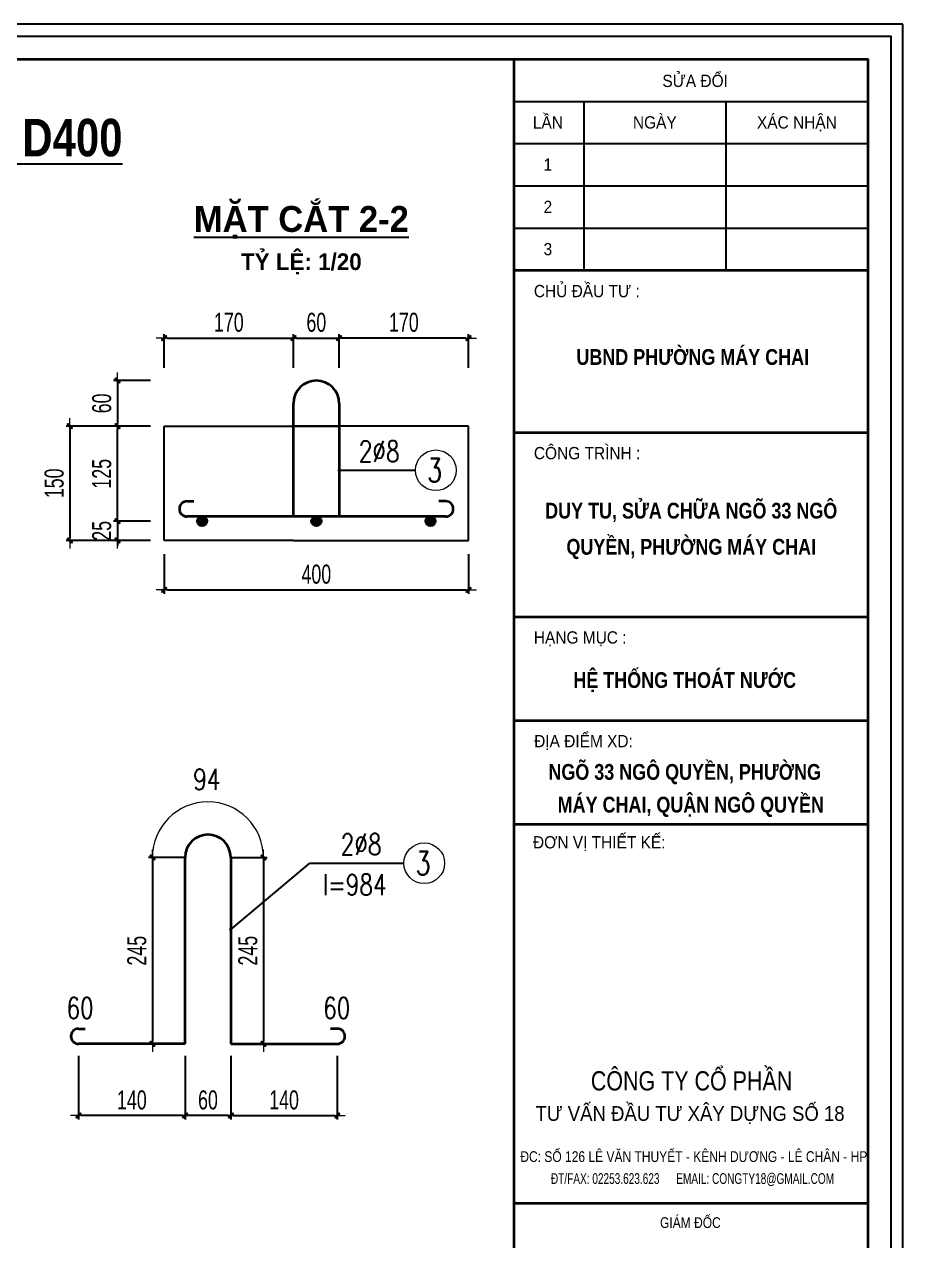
# Model space of a CAD drawing. Header units: inches. Extents: x 144032 to 217447, y 5454 to 57833.
# Drawn here: x 183563 to 185871, y 21309 to 24505 of the extents above; entities that cross this region are included whole.
import ezdxf
from ezdxf.enums import TextEntityAlignment as Align

# ---------------------------------------------------------------- set-up
doc = ezdxf.new("R2010")
doc.units = ezdxf.units.IN
doc.header["$MEASUREMENT"] = 0
for name, color, linetype, lineweight in [('2 - Text2', 2, 'Continuous', 20), ('LC Dim', 8, 'Continuous', 18), ('LC Net thay', 7, 'Continuous', 25), ('LC Text2', 7, 'Continuous', 25), ('THEP', 1, 'Continuous', 35)]:
    doc.layers.add(name, color=color, linetype=linetype, lineweight=lineweight)
for name, color, linetype in [('BT7-THAY', 7, 'Continuous'), ('ENTTNTHIETKE1', 2, 'Continuous'), ('KHUNGTEN', 5, 'Continuous'), ('T.bao', 6, 'Continuous'), ('TXT', 5, 'Continuous')]:
    doc.layers.add(name, color=color, linetype=linetype)
doc.styles.add('EG 1', font='')
doc.styles.add('HOATBIF', font='hoatbif.shx', dxfattribs={"width": 0.7})
doc.styles.add('LC 1', font='')
doc.styles.add('LC 3', font='vnsimli.shx', dxfattribs={"width": 0.75})
doc.styles.add('LC3', font='', dxfattribs={"width": 0.8})
doc.styles.add('style1', font='')
doc.styles.add('T2', font='', dxfattribs={"width": 0.8})
doc.styles.add('VnAvantH-B', font='')
doc.styles.get('EG 1').set_extended_font_data('.VnAvantH', bold=True)
doc.styles.get('LC 1').set_extended_font_data('.VnAvantH', bold=True)
doc.styles.get('LC3').set_extended_font_data('.VnArialH', bold=True)
doc.styles.get('style1').set_extended_font_data('.VnAvantH')
doc.styles.get('T2').set_extended_font_data('.VnArialH')
doc.styles.get('VnAvantH-B').set_extended_font_data('.VnAvantH', bold=True)
doc.dimstyles.new('1-100(1-25)', dxfattribs={"dimscale": 25, "dimtxt": 2.5, "dimasz": 0.35, "dimexe": 0.5, "dimexo": 0, "dimgap": 0.8, "dimtad": 1, "dimdec": 0, "dimzin": 0, "dimdsep": 46, "dimtxsty": 'HOATBIF', "dimblk1": 'DOT', "dimblk2": 'DOT', "dimsah": 1, "dimcen": -1, "dimdle": 1, "dimclrd": 256, "dimclre": 256, "dimclrt": 4, "dimadec": 3, "dimazin": 2, "dimtfac": 0.3333333333333333, "dimtdec": 0, "dimtix": 1, "dimtmove": 2, "dimatfit": 3, "dimldrblk": 'DOT', "dimfxl": 1, "dimtvp": 0.8333333333333331, "dimtolj": 1, "dimtzin": 0, "dimarcsym": 0})

# ---------------------------------------------------------------- blocks, each defined once
blk = doc.blocks.new('khung vpn')
at = {"layer": 'Defpoints'}
for p, q in [((52556.45964432618, -4195.445519303803), (52498.75819758818, -4195.445519303803)), ((52556.45964432618, -4235.275694307393), (52556.45964432618, -4195.445519303803))]:
    blk.add_line(p, q, dxfattribs=at)
at = {"layer": 'KHUNGTEN'}
blk.add_lwpolyline([(52556.24304850244, -4234.884980830777), (52502.04792260095, -4234.884980830777), (52502.04792260095, -4195.662115130224), (52556.24304850244, -4195.662115130224)], close=True, dxfattribs=at)
at = {"layer": 'T.bao'}
for p, q in [((52549.44289181817, -4196.835486807197), (52555.83215303945, -4196.835486807197)), ((52550.70276760024, -4196.835486807197), (52550.70276760024, -4199.88539166286)), ((52553.26746031984, -4196.835486807197), (52553.26746031984, -4199.88539166286)), ((52549.44289181817, -4197.597963021079), (52555.83215303945, -4197.597963021079)), ((52549.44289181817, -4198.360439235052), (52555.83215303945, -4198.360439235052)), ((52549.44289181817, -4199.122915448978), (52555.83215303945, -4199.122915448978))]:
    blk.add_line(p, q, dxfattribs=at)
at = {"layer": 'THEP'}
for p, q in [((52549.44289181817, -4199.88539166286), (52555.83215303945, -4199.88539166286)), ((52549.44289181817, -4202.810375340749), (52555.83215303945, -4202.810375340749)), ((52549.44289181817, -4206.13754427426), (52555.83215303945, -4206.13754427426)), ((52549.44289181817, -4208.009076799373), (52555.83215303945, -4208.009076799373)), ((52549.44289181817, -4209.880609324487), (52555.83215303945, -4209.880609324487)), ((52549.44289181817, -4216.72111021527), (52555.83215303945, -4216.72111021527))]:
    blk.add_line(p, q, dxfattribs=at)
for points in [[(52555.83215303945, -4234.474085367845), (52502.45881806394, -4234.474085367845), (52502.45881806394, -4196.073010593269), (52555.83215303945, -4196.073010593269)], [(52555.83215303945, -4196.073010593269), (52555.83215303945, -4234.474085367845), (52549.44289181817, -4234.474085367845), (52549.44289181817, -4196.073010593269)]]:
    blk.add_lwpolyline(points, close=True, dxfattribs=at)
at = {"layer": 'TXT', "linetype": 'Continuous'}
blk.add_line((52555.83215303945, -4196.073010593269), (52555.83215303945, -4234.474085367845), dxfattribs=at)
at = {"layer": 'BT7-THAY', "linetype": 'ByBlock', "style": 'VnAvantH-B', "width": 0.8500000011222866}
for s, p in [('ubnd ph\xadêng m¸y chai', (52552.6695148174, -4201.592412668494)), ('hÖ thèng tho¸t n\xadíc', (52552.52450194196, -4207.423511410011)), ('ngâ 33 ng« quyÒn, PH¦êNG', (52552.52450194196, -4209.081643928986)), ('m¸y chai, quËn ng« quyÒn', (52552.63446091265, -4209.672588918063))]:
    blk.add_text(s, height=0.2851237116029671, dxfattribs=at).set_placement(p, align=Align.CENTER)
at = {"layer": 'BT7-THAY', "insert": (52552.64253074035, -4204.080975829308), "char_height": 0.2851237116029671, "width": 6.524099126571677, "attachment_point": 2, "line_spacing_factor": 1.372150999519948, "style": 'VnAvantH-B'}
blk.add_mtext('{\\W0.85;duy tu, söa ch÷a NGâ 33 ng« quyÒn, PH¦êNG m¸y chai}', dxfattribs=at)
at = {"layer": 'TXT', "linetype": 'Continuous'}
for s, height, style, width, p in [('söa ®æi', 0.221811262235822, 'T2', 0.9, (52552.71293216425, -4196.577089066705)), ('lÇn', 0.221811262235822, 'T2', 0.9, (52550.05448000691, -4197.326304958766)), ('ngµy', 0.221811262235822, 'T2', 0.9, (52551.98511396004, -4197.326304958766)), ('x¸c nhËn', 0.221811262235822, 'T2', 0.9, (52554.54980667964, -4197.326304958766)), ('1', 0.221811262235822, 'T2', 0.9, (52550.05448000691, -4198.088781172693)), ('2', 0.221811262235822, 'T2', 0.9, (52550.05448000691, -4198.85125738662)), ('3', 0.221811262235822, 'T2', 0.9, (52550.05448000691, -4199.613733600548)), ('c«ng ty cæ phÇn', 0.346580097243472, 'T2', 0.8, (52552.64821081804, -4214.688684279779)), ('®c: sè 126 lª v¨n thuyÕt - kªnh d\xad¬ng - lª ch©n - hp', 0.1940848544563443, 'T2', 0.8, (52552.68916620999, -4215.979650581708)), ('§T/fax: 02253.623.623      Email: Congty18@gmail.com', 0.1940848544563443, 'style1', 0.7, (52552.66567721473, -4216.375771828277))]:
    blk.add_text(s, height=height, dxfattribs=dict(at, style=style, width=width)).set_placement(p, align=Align.CENTER)
at = {"layer": 'TXT', "linetype": 'Continuous', "style": 'T2'}
for s, height, width, p in [('chñ ®Çu t\xad :', 0.221811262235822, 0.9, (52549.8016593474, -4200.370603799054)), ('c«ng tr×nh :', 0.221811262235822, 0.9, (52549.8016593474, -4203.295587476874)), ('h¹ng môc :', 0.221811262235822, 0.9, (52549.8016593474, -4206.622756410431)), ('®Þa ®iÓm xd:', 0.221811262235822, 0.9, (52549.80643529732, -4208.494288935544)), ('®¬n vÞ thiÕt kÕ:', 0.221811262235822, 0.9, (52549.78481783982, -4210.320213736409)), ('gi¸m ®èc', 0.1940848544563443, 0.8, (52552.07928472361, -4217.171115907205))]:
    blk.add_text(s, height=height, dxfattribs=dict(at, width=width)).set_placement(p)
at = {"layer": 'TXT', "linetype": 'Continuous', "style": 'T2', "width": 0.9}
blk.add_text('t\xad vÊn ®Çu t\xad x©y dùng sè 18', height=0.2661735146829865, dxfattribs=at).set_placement((52552.62071698596, -4215.09385428579), align=Align.MIDDLE)
blk = doc.blocks.new('TIEUDE1')
at = {"layer": '2 - Text2', "color": 7, "style": 'EG 1'}
blk.add_attdef('TIªU§Ò', text='', height=5, dxfattribs=at).set_placement((0, 0), align=Align.BOTTOM_CENTER)
blk.add_attdef('TL', text='', height=3, dxfattribs=at).set_placement((0, -2), align=Align.TOP_CENTER)
blk = doc.blocks.new('DOT')
at = {"layer": 'LC Dim'}
blk.add_line((-3, 0), (3, 0), dxfattribs=at)
at = {"layer": 'LC Dim', "color": 4}
blk.add_line((-1, -1), (1, 1), dxfattribs=at)
blk.add_lwpolyline([(0.5, 1), (-1, -0.5), (-0.5, -1), (1, 0.5)], close=True, dxfattribs=at)
blk = doc.blocks.new('*D652')
at = {"layer": 'Defpoints', "color": 0, "transparency": 16777216}
for p in [(183930.0376806698, 23112.60536013881), (184730.0376806698, 23112.60536013881), (184730.0376806698, 23019.1100926759)]:
    blk.add_point(p, dxfattribs=at)
at = {"layer": 'LC Dim', "lineweight": -2, "transparency": 16777216}
for p, q in [((183930.0376806698, 23112.60536013881), (183930.0376806698, 23009.1100926759)), ((184730.0376806698, 23112.60536013881), (184730.0376806698, 23009.1100926759)), ((183937.0376806698, 23019.1100926759), (184723.0376806698, 23019.1100926759))]:
    blk.add_line(p, q, dxfattribs=at)
at = {"layer": 'LC Dim', "lineweight": -2, "transparency": 16777216, "xscale": 7, "yscale": 7, "zscale": 7, "rotation": 180}
blk.add_blockref('DOT', (183930.0376806698, 23019.1100926759), dxfattribs=at)
at = {"layer": 'LC Dim', "lineweight": -2, "transparency": 16777216, "xscale": 7, "yscale": 7, "zscale": 7}
blk.add_blockref('DOT', (184730.0376806698, 23019.1100926759), dxfattribs=at)
at = {"layer": 'LC Dim', "color": 4, "transparency": 16777216, "insert": (184330.0376806698, 23060.1100926759), "char_height": 50, "attachment_point": 5, "style": 'HOATBIF'}
blk.add_mtext('\\A1;400', dxfattribs=at)
blk = doc.blocks.new('_Dot')
at = {"color": 0, "linetype": 'ByBlock', "lineweight": -2}
blk.add_line((-0.5, 0), (-1, 0), dxfattribs=at)
at = {"color": 0, "linetype": 'ByBlock', "const_width": 0.5}
blk.add_lwpolyline([(-0.25, 0, 1), (0.25, 0, 1)], format="xyb", close=True, dxfattribs=at)
blk = doc.blocks.new('*D653')
at = {"layer": 'Defpoints', "color": 0, "transparency": 16777216}
for p in [(184270.0376806698, 23680.9237728474), (183930.0376806698, 23602.39931205718), (184270.0376806698, 23602.39931205718)]:
    blk.add_point(p, dxfattribs=at)
at = {"layer": 'LC Dim', "lineweight": -2, "transparency": 16777216}
for p, q in [((183930.0376806698, 23602.39931205718), (183930.0376806698, 23690.9237728474)), ((184270.0376806698, 23602.39931205718), (184270.0376806698, 23690.9237728474)), ((183937.0376806698, 23680.9237728474), (184263.0376806698, 23680.9237728474))]:
    blk.add_line(p, q, dxfattribs=at)
at = {"layer": 'LC Dim', "lineweight": -2, "transparency": 16777216, "xscale": 7, "yscale": 7, "zscale": 7, "rotation": 180}
blk.add_blockref('DOT', (183930.0376806698, 23680.9237728474), dxfattribs=at)
at = {"layer": 'LC Dim', "lineweight": -2, "transparency": 16777216, "xscale": 7, "yscale": 7, "zscale": 7}
blk.add_blockref('DOT', (184270.0376806698, 23680.9237728474), dxfattribs=at)
at = {"layer": 'LC Dim', "color": 4, "transparency": 16777216, "insert": (184100.0376806698, 23721.9237728474), "char_height": 50, "attachment_point": 5, "style": 'HOATBIF'}
blk.add_mtext('\\A1;170', dxfattribs=at)
blk = doc.blocks.new('*D654')
at = {"layer": 'Defpoints', "color": 0, "transparency": 16777216}
for p in [(183894.1012142855, 23569.10536013882), (183807.1547124428, 23449.10536013882), (183894.1012142855, 23449.10536013882)]:
    blk.add_point(p, dxfattribs=at)
at = {"layer": 'LC Dim', "lineweight": -2, "transparency": 16777216}
for p, q in [((183894.1012142855, 23569.10536013882), (183797.1547124428, 23569.10536013882)), ((183807.1547124428, 23562.10536013882), (183807.1547124428, 23456.10536013882)), ((183894.1012142855, 23449.10536013882), (183797.1547124428, 23449.10536013882))]:
    blk.add_line(p, q, dxfattribs=at)
at = {"layer": 'LC Dim', "lineweight": -2, "transparency": 16777216, "xscale": 7, "yscale": 7, "zscale": 7}
for p, rotation in [((183807.1547124428, 23569.10536013882), 90), ((183807.1547124428, 23449.10536013882), 270)]:
    blk.add_blockref('DOT', p, dxfattribs=dict(at, rotation=rotation))
at = {"layer": 'LC Dim', "color": 4, "transparency": 16777216, "insert": (183766.1547124427, 23509.10536013876), "char_height": 50, "attachment_point": 5, "rotation": 90, "style": 'HOATBIF'}
blk.add_mtext('\\A1;60', dxfattribs=at)
blk = doc.blocks.new('*D679')
at = {"layer": 'Defpoints', "color": 0, "transparency": 16777216}
for p in [(183985.2066260757, 21794.3607112664), (184105.2066260757, 21794.3607112664), (183985.2066260757, 21637.62443105516)]:
    blk.add_point(p, dxfattribs=at)
at = {"layer": 'LC Dim', "lineweight": -2, "transparency": 16777216}
for p, q in [((183985.2066260757, 21794.3607112664), (183985.2066260757, 21627.62443105516)), ((184105.2066260757, 21794.3607112664), (184105.2066260757, 21627.62443105516)), ((184098.2066260757, 21637.62443105516), (183992.2066260757, 21637.62443105516))]:
    blk.add_line(p, q, dxfattribs=at)
at = {"layer": 'LC Dim', "lineweight": -2, "transparency": 16777216, "xscale": 7, "yscale": 7, "zscale": 7, "rotation": 180}
blk.add_blockref('DOT', (183985.2066260757, 21637.62443105516), dxfattribs=at)
at = {"layer": 'LC Dim', "lineweight": -2, "transparency": 16777216, "xscale": 7, "yscale": 7, "zscale": 7}
blk.add_blockref('DOT', (184105.2066260757, 21637.62443105516), dxfattribs=at)
at = {"layer": 'LC Dim', "color": 4, "transparency": 16777216, "insert": (184045.2066260757, 21678.62443105516), "char_height": 50, "attachment_point": 5, "style": 'HOATBIF'}
blk.add_mtext('\\A1;60', dxfattribs=at)
blk = doc.blocks.new('*D680')
at = {"layer": 'Defpoints', "color": 0, "transparency": 16777216}
for p in [(183985.2066260757, 22316.10536013882), (183899.3460124808, 21826.10536013882), (183985.2066260757, 21826.10536013882)]:
    blk.add_point(p, dxfattribs=at)
at = {"layer": 'LC Dim', "lineweight": -2, "transparency": 16777216}
for p, q in [((183985.2066260757, 22316.10536013882), (183889.3460124808, 22316.10536013882)), ((183899.3460124808, 22309.10536013882), (183899.3460124808, 21833.10536013882)), ((183985.2066260757, 21826.10536013882), (183889.3460124808, 21826.10536013882))]:
    blk.add_line(p, q, dxfattribs=at)
at = {"layer": 'LC Dim', "lineweight": -2, "transparency": 16777216, "xscale": 7, "yscale": 7, "zscale": 7}
for p, rotation in [((183899.3460124808, 22316.10536013882), 90), ((183899.3460124808, 21826.10536013882), 270)]:
    blk.add_blockref('DOT', p, dxfattribs=dict(at, rotation=rotation))
at = {"layer": 'LC Dim', "color": 4, "transparency": 16777216, "insert": (183858.3460124808, 22071.10536013876), "char_height": 50, "attachment_point": 5, "rotation": 90, "style": 'HOATBIF'}
blk.add_mtext('\\A1;245', dxfattribs=at)
blk = doc.blocks.new('*D681')
at = {"layer": 'Defpoints', "color": 0, "transparency": 16777216}
for p in [(183705.2066260757, 21794.3607112664), (183985.2066260757, 21794.3607112664), (183705.2066260757, 21637.62443105516)]:
    blk.add_point(p, dxfattribs=at)
at = {"layer": 'LC Dim', "lineweight": -2, "transparency": 16777216}
for p, q in [((183705.2066260757, 21794.3607112664), (183705.2066260757, 21627.62443105516)), ((183985.2066260757, 21794.3607112664), (183985.2066260757, 21627.62443105516)), ((183978.2066260757, 21637.62443105516), (183712.2066260757, 21637.62443105516))]:
    blk.add_line(p, q, dxfattribs=at)
at = {"layer": 'LC Dim', "lineweight": -2, "transparency": 16777216, "xscale": 7, "yscale": 7, "zscale": 7, "rotation": 180}
blk.add_blockref('DOT', (183705.2066260757, 21637.62443105516), dxfattribs=at)
at = {"layer": 'LC Dim', "lineweight": -2, "transparency": 16777216, "xscale": 7, "yscale": 7, "zscale": 7}
blk.add_blockref('DOT', (183985.2066260757, 21637.62443105516), dxfattribs=at)
at = {"layer": 'LC Dim', "color": 4, "transparency": 16777216, "insert": (183845.2066260757, 21678.62443105516), "char_height": 50, "attachment_point": 5, "style": 'HOATBIF'}
blk.add_mtext('\\A1;140', dxfattribs=at)
blk = doc.blocks.new('*D682')
at = {"layer": 'Defpoints', "color": 0, "transparency": 16777216}
for p in [(184105.2066260757, 22316.10536013882), (184105.2066260757, 21826.10536013882), (184191.0672396736, 21826.10536013882)]:
    blk.add_point(p, dxfattribs=at)
at = {"layer": 'LC Dim', "lineweight": -2, "transparency": 16777216}
for p, q in [((184105.2066260757, 22316.10536013882), (184201.0672396736, 22316.10536013882)), ((184191.0672396736, 22309.10536013882), (184191.0672396736, 21833.10536013882)), ((184105.2066260757, 21826.10536013882), (184201.0672396736, 21826.10536013882))]:
    blk.add_line(p, q, dxfattribs=at)
at = {"layer": 'LC Dim', "lineweight": -2, "transparency": 16777216, "xscale": 7, "yscale": 7, "zscale": 7}
for p, rotation in [((184191.0672396736, 22316.10536013882), 90), ((184191.0672396736, 21826.10536013882), 270)]:
    blk.add_blockref('DOT', p, dxfattribs=dict(at, rotation=rotation))
at = {"layer": 'LC Dim', "color": 4, "transparency": 16777216, "insert": (184150.0672396735, 22071.10536013876), "char_height": 50, "attachment_point": 5, "rotation": 90, "style": 'HOATBIF'}
blk.add_mtext('\\A1;245', dxfattribs=at)
blk = doc.blocks.new('*D683')
at = {"layer": 'Defpoints', "color": 0, "transparency": 16777216}
for p in [(184105.2066260757, 21794.3607112664), (184385.2066260757, 21794.3607112664), (184385.2066260757, 21637.62443105516)]:
    blk.add_point(p, dxfattribs=at)
at = {"layer": 'LC Dim', "lineweight": -2, "transparency": 16777216}
for p, q in [((184105.2066260757, 21794.3607112664), (184105.2066260757, 21627.62443105516)), ((184385.2066260757, 21794.3607112664), (184385.2066260757, 21627.62443105516)), ((184112.2066260757, 21637.62443105516), (184378.2066260757, 21637.62443105516))]:
    blk.add_line(p, q, dxfattribs=at)
at = {"layer": 'LC Dim', "lineweight": -2, "transparency": 16777216, "xscale": 7, "yscale": 7, "zscale": 7, "rotation": 180}
blk.add_blockref('DOT', (184105.2066260757, 21637.62443105516), dxfattribs=at)
at = {"layer": 'LC Dim', "lineweight": -2, "transparency": 16777216, "xscale": 7, "yscale": 7, "zscale": 7}
blk.add_blockref('DOT', (184385.2066260757, 21637.62443105516), dxfattribs=at)
at = {"layer": 'LC Dim', "color": 4, "transparency": 16777216, "insert": (184245.2066260757, 21678.62443105516), "char_height": 50, "attachment_point": 5, "style": 'HOATBIF'}
blk.add_mtext('\\A1;140', dxfattribs=at)
blk = doc.blocks.new('*D684')
at = {"layer": 'Defpoints', "color": 0, "transparency": 16777216}
for p in [(183894.1012142855, 23199.46038243932), (183807.1547124428, 23149.10536013882), (183894.1012142855, 23149.10536013882)]:
    blk.add_point(p, dxfattribs=at)
at = {"layer": 'LC Dim', "lineweight": -2, "transparency": 16777216}
for p, q in [((183807.1547124428, 23206.46038243932), (183807.1547124428, 23213.46038243932)), ((183894.1012142855, 23199.46038243932), (183797.1547124428, 23199.46038243932)), ((183807.1547124428, 23199.46038243932), (183807.1547124428, 23149.10536013882)), ((183894.1012142855, 23149.10536013882), (183797.1547124428, 23149.10536013882)), ((183807.1547124428, 23142.10536013882), (183807.1547124428, 23135.10536013882))]:
    blk.add_line(p, q, dxfattribs=at)
at = {"layer": 'LC Dim', "lineweight": -2, "transparency": 16777216, "xscale": 7, "yscale": 7, "zscale": 7}
for p, rotation in [((183807.1547124428, 23199.46038243932), 270), ((183807.1547124428, 23149.10536013882), 90)]:
    blk.add_blockref('DOT', p, dxfattribs=dict(at, rotation=rotation))
at = {"layer": 'LC Dim', "color": 4, "transparency": 16777216, "insert": (183766.1547124427, 23174.28287128902), "char_height": 50, "attachment_point": 5, "rotation": 90, "style": 'HOATBIF'}
blk.add_mtext('\\A1;25', dxfattribs=at)
blk = doc.blocks.new('*D685')
at = {"layer": 'Defpoints', "color": 0, "transparency": 16777216}
for p in [(183894.1012142855, 23449.10536013882), (183682.1547124428, 23149.10536013882), (183894.1012142855, 23149.10536013882)]:
    blk.add_point(p, dxfattribs=at)
at = {"layer": 'LC Dim', "lineweight": -2, "transparency": 16777216}
for p, q in [((183894.1012142855, 23449.10536013882), (183672.1547124428, 23449.10536013882)), ((183682.1547124428, 23442.10536013882), (183682.1547124428, 23156.10536013882)), ((183894.1012142855, 23149.10536013882), (183672.1547124428, 23149.10536013882))]:
    blk.add_line(p, q, dxfattribs=at)
at = {"layer": 'LC Dim', "lineweight": -2, "transparency": 16777216, "xscale": 7, "yscale": 7, "zscale": 7}
for p, rotation in [((183682.1547124428, 23449.10536013882), 90), ((183682.1547124428, 23149.10536013882), 270)]:
    blk.add_blockref('DOT', p, dxfattribs=dict(at, rotation=rotation))
at = {"layer": 'LC Dim', "color": 4, "transparency": 16777216, "insert": (183641.1547124427, 23299.10536013876), "char_height": 50, "attachment_point": 5, "rotation": 90, "style": 'HOATBIF'}
blk.add_mtext('\\A1;150', dxfattribs=at)
blk = doc.blocks.new('*D686')
at = {"layer": 'Defpoints', "color": 0, "transparency": 16777216}
for p in [(183807.1547124428, 23449.10536013882), (183894.1012142855, 23449.10536013882), (183894.1012142855, 23199.46038243932)]:
    blk.add_point(p, dxfattribs=at)
at = {"layer": 'LC Dim', "lineweight": -2, "transparency": 16777216}
for p, q in [((183894.1012142855, 23449.10536013882), (183797.1547124428, 23449.10536013882)), ((183807.1547124428, 23206.46038243932), (183807.1547124428, 23442.10536013882)), ((183894.1012142855, 23199.46038243932), (183797.1547124428, 23199.46038243932))]:
    blk.add_line(p, q, dxfattribs=at)
at = {"layer": 'LC Dim', "lineweight": -2, "transparency": 16777216, "xscale": 7, "yscale": 7, "zscale": 7}
for p, rotation in [((183807.1547124428, 23449.10536013882), 90), ((183807.1547124428, 23199.46038243932), 270)]:
    blk.add_blockref('DOT', p, dxfattribs=dict(at, rotation=rotation))
at = {"layer": 'LC Dim', "color": 4, "transparency": 16777216, "insert": (183766.1547124427, 23324.28287128902), "char_height": 50, "attachment_point": 5, "rotation": 90, "style": 'HOATBIF'}
blk.add_mtext('\\A1;125', dxfattribs=at)
blk = doc.blocks.new('*D687')
at = {"layer": 'Defpoints', "color": 0, "transparency": 16777216}
for p in [(184390.0376806698, 23680.9237728474), (184390.0376806698, 23602.39931205718), (184730.0376806698, 23602.39931205718)]:
    blk.add_point(p, dxfattribs=at)
at = {"layer": 'LC Dim', "lineweight": -2, "transparency": 16777216}
for p, q in [((184390.0376806698, 23602.39931205718), (184390.0376806698, 23690.9237728474)), ((184730.0376806698, 23602.39931205718), (184730.0376806698, 23690.9237728474)), ((184723.0376806698, 23680.9237728474), (184397.0376806698, 23680.9237728474))]:
    blk.add_line(p, q, dxfattribs=at)
at = {"layer": 'LC Dim', "lineweight": -2, "transparency": 16777216, "xscale": 7, "yscale": 7, "zscale": 7, "rotation": 180}
blk.add_blockref('DOT', (184390.0376806698, 23680.9237728474), dxfattribs=at)
at = {"layer": 'LC Dim', "lineweight": -2, "transparency": 16777216, "xscale": 7, "yscale": 7, "zscale": 7}
blk.add_blockref('DOT', (184730.0376806698, 23680.9237728474), dxfattribs=at)
at = {"layer": 'LC Dim', "color": 4, "transparency": 16777216, "insert": (184560.0376806698, 23721.9237728474), "char_height": 50, "attachment_point": 5, "style": 'HOATBIF'}
blk.add_mtext('\\A1;170', dxfattribs=at)
blk = doc.blocks.new('*D693')
at = {"layer": 'Defpoints', "color": 0, "transparency": 16777216}
for p in [(184390.0376806698, 23680.9237728474), (184270.0376806698, 23602.39931205718), (184390.0376806698, 23602.39931205718)]:
    blk.add_point(p, dxfattribs=at)
at = {"layer": 'LC Dim', "lineweight": -2, "transparency": 16777216}
for p, q in [((184270.0376806698, 23602.39931205718), (184270.0376806698, 23690.9237728474)), ((184390.0376806698, 23602.39931205718), (184390.0376806698, 23690.9237728474)), ((184277.0376806698, 23680.9237728474), (184383.0376806698, 23680.9237728474))]:
    blk.add_line(p, q, dxfattribs=at)
at = {"layer": 'LC Dim', "lineweight": -2, "transparency": 16777216, "xscale": 7, "yscale": 7, "zscale": 7, "rotation": 180}
blk.add_blockref('DOT', (184270.0376806698, 23680.9237728474), dxfattribs=at)
at = {"layer": 'LC Dim', "lineweight": -2, "transparency": 16777216, "xscale": 7, "yscale": 7, "zscale": 7}
blk.add_blockref('DOT', (184390.0376806698, 23680.9237728474), dxfattribs=at)
at = {"layer": 'LC Dim', "color": 4, "transparency": 16777216, "insert": (184330.0376806698, 23721.9237728474), "char_height": 50, "attachment_point": 5, "style": 'HOATBIF'}
blk.add_mtext('\\A1;60', dxfattribs=at)
blk = doc.blocks.new('TIEUDE2')
at = {"layer": 'LC Text2', "color": 7, "style": 'LC 1'}
blk.add_attdef('%%UTIªU§Ò', text='', height=3.5, dxfattribs=at).set_placement((0, 0), align=Align.BOTTOM_CENTER)
blk.add_attdef('TL', text='', height=2.2, dxfattribs=at).set_placement((0, -1.800000000000011), align=Align.TOP_CENTER)

msp = doc.modelspace()

# ---------------------------------------------------------------- hatches: boundary and pattern name
at = {"layer": 'THEP'}
for points in [[(184042.39270297, 23199.46038243931, 1), (184017.6826583697, 23199.46038243931, 1)], [(184342.39270297, 23199.46038243931, 1), (184317.6826583697, 23199.46038243931, 1)], [(184642.39270297, 23199.46038243931, 1), (184617.6826583697, 23199.46038243931, 1)]]:
    msp.add_hatch(color=256, dxfattribs=at).paths.add_polyline_path(points)

# ---------------------------------------------------------------- linework, layer by layer
at = {"layer": 'LC Dim'}
for p, q in [((184105.2066260757, 22127.1401889968), (184313.0793095941, 22300.82018818532)), ((184313.0793095941, 22300.82018818532), (184560.1588614818, 22300.82018818532))]:
    msp.add_line(p, q, dxfattribs=at)
for centre in [(184644.107581449, 23333.3607112664), (184613.6652286454, 22300.82018818532)]:
    msp.add_circle(centre, 53.50636716357647, dxfattribs=at)
msp.add_arc((184045.0672396721, 22316.10536013881), 146, 0, 180, dxfattribs=at)
at = {"layer": 'LC Net thay'}
for p, q in [((183930.0376806698, 23449.10536013881), (184390.0376806698, 23449.10536013881)), ((183930.0376806698, 23149.10536013881), (183930.0376806698, 23449.10536013881)), ((184730.0376806698, 23449.10536013881), (184270.0376806698, 23449.10536013881)), ((184730.0376806698, 23149.10536013881), (184730.0376806698, 23449.10536013881)), ((184270.0376806698, 23149.10536013881), (183930.0376806698, 23149.10536013881)), ((184270.0376806698, 23149.10536013881), (184730.0376806698, 23149.10536013881)), ((183985.2066260757, 21826.10536013881), (183985.2066260757, 22316.10536013881))]:
    msp.add_line(p, q, dxfattribs=at)
at = {"layer": 'THEP'}
for p, q in [((184270.0376806698, 23211.81540473935), (184270.0376806698, 23509.10536013881)), ((184270.0376806698, 23211.81540473935), (184270.0376806698, 23509.10536013881)), ((184390.0376806698, 23509.10536013881), (184390.0376806698, 23211.81540473935)), ((183990.0376806698, 23251.81540473935), (184007.7296731935, 23251.81540473935)), ((184670.0376806698, 23251.81540473935), (184652.3456881461, 23251.81540473935)), ((184670.0376806698, 23211.81540473935), (183990.0376806698, 23211.81540473935)), ((183985.2066260757, 21826.10536013881), (183985.2066260757, 22316.10536013881)), ((183985.2066260757, 21826.10536013881), (183985.2066260757, 22316.10536013881)), ((184105.2066260757, 22316.10536013881), (184105.2066260757, 21826.10536013881)), ((183705.2066260757, 21866.10536013881), (183722.8986185994, 21866.10536013881)), ((184385.2066260757, 21866.10536013881), (184367.5146335519, 21866.10536013881)), ((183985.2066260757, 21826.10536013881), (183705.2066260757, 21826.10536013881)), ((184105.2066260757, 21826.10536013881), (184385.2066260757, 21826.10536013881))]:
    msp.add_line(p, q, dxfattribs=at)
for centre in [(184030.0376806698, 23199.46038243931), (184330.0376806698, 23199.46038243931), (184630.0376806698, 23199.46038243931)]:
    msp.add_circle(centre, 12.35502230018028, dxfattribs=at)
for centre, radius, start, end in [((184330.0376806698, 23509.10536013881), 60, 0, 180), ((183990.0376806698, 23231.81540473935), 20, 90, 270), ((184670.0376806698, 23231.81540473935), 20, 270, 90), ((184045.2066260757, 22316.10536013881), 60, 0, 180), ((183705.2066260757, 21846.10536013881), 20, 90, 270), ((184385.2066260757, 21846.10536013881), 20, 270, 90)]:
    msp.add_arc(centre, radius, start, end, dxfattribs=at)

# ---------------------------------------------------------------- block references
at = {"layer": 'ENTTNTHIETKE1', "color": 6, "xscale": 145.5769351532813, "yscale": 145.5769351532813, "zscale": 145.5769351532813}
msp.add_blockref('khung vpn', (-7465137.317978951, 635265.2593338449), dxfattribs=at)
at = {"layer": 'LC Text2'}
ref = msp.add_blockref('TIEUDE1', (183126.4550757969, 24128.78177207347), dxfattribs=dict(at, xscale=20.00000000004366, yscale=20.00000000004366, zscale=20.00000000004366))
ref.add_attrib('TIªU§Ò', '%%UcÊu t¹o gèi cèng d400', dxfattribs={"color": 7, "height": 98.4882920506366, "style": 'LC3', "width": 0.8}).set_placement((183126.4550757969, 24128.78177207347), align=Align.BOTTOM_CENTER)
ref = msp.add_blockref('TIEUDE2', (184290.6063609141, 23939.3607112664), dxfattribs=dict(at, xscale=20.00000000004511, yscale=20.00000000004511, zscale=20.00000000004511))
ref.add_attrib('%%UTIªU§Ò', '%%UmÆt c¾t 2-2', dxfattribs={"color": 7, "height": 67.9229600349218, "style": 'LC 1'}).set_placement((184290.6063609141, 23939.3607112664), align=Align.BOTTOM_CENTER)
ref.add_attrib('TL', 'tû lÖ: 1/20', dxfattribs={"color": 7, "height": 44.00000000003057, "style": 'LC 1'}).set_placement((184290.6063609141, 23903.36071126687), align=Align.TOP_CENTER)

# ---------------------------------------------------------------- texts
at = {"layer": 'LC Text2', "linetype": 'ByBlock', "style": 'LC 3', "width": 0.75}
for s, p in [('2%%C8', (184441.6642485397, 23355.53333241458)), ('2%%C8', (184394.2218957361, 22322.99280933349)), ('l=984 ', (184346.7218957361, 22216.99280933349))]:
    msp.add_text(s, height=55.55555685537384, dxfattribs=at).set_placement(p)
at = {"layer": 'LC Text2', "ltscale": 100, "style": 'LC 3', "width": 0.75}
for p in [(184641.0881435012, 23333.3607112664), (184610.6457906975, 22300.82018818532)]:
    msp.add_text('3', height=61.11111254091122, dxfattribs=at).set_placement(p, align=Align.MIDDLE_CENTER)
at = {"layer": 'LC Text2', "linetype": 'ByBlock', "char_height": 55.55555685537384, "width": 209.2140127485036, "attachment_point": 1, "style": 'LC 3'}
for s, insert in [('94', (184006.3817019367, 22549.17642528948)), ('60', (183673.4248381108, 21948.41129499313)), ('60', (184347.9248381108, 21948.41129499313))]:
    msp.add_mtext(s, dxfattribs=dict(at, insert=insert))

# ---------------------------------------------------------------- dimensions: what is measured, and where the dimension line sits
at = {"layer": 'LC Dim'}
for base, p1, p2, picture, middle in [((184270.0376806698, 23680.9237728474), (183930.0376806698, 23602.39931205718), (184270.0376806698, 23602.39931205718), '*D653', (184100.0376806698, 23721.9237728474)), ((184390.0376806698, 23680.9237728474), (184270.0376806698, 23602.39931205718), (184390.0376806698, 23602.39931205718), '*D693', (184330.0376806698, 23721.9237728474)), ((184390.0376806698, 23680.9237728474), (184730.0376806698, 23602.39931205718), (184390.0376806698, 23602.39931205718), '*D687', (184560.0376806698, 23721.9237728474)), ((184730.0376806698, 23019.1100926759), (183930.0376806698, 23112.60536013881), (184730.0376806698, 23112.60536013881), '*D652', (184330.0376806698, 23060.1100926759)), ((184385.2066260757, 21637.62443105516), (184105.2066260757, 21794.3607112664), (184385.2066260757, 21794.3607112664), '*D683', (184245.2066260757, 21678.62443105516))]:
    dim = msp.add_linear_dim(base=base, p1=p1, p2=p2, dimstyle='1-100(1-25)', override={"dimscale": 20, "dimlfac": 0.5}, dxfattribs=at)
    dim.commit()
    dim.dimension.update_dxf_attribs({"geometry": picture, "text_midpoint": middle})
for base, p1, p2, angle, picture, middle in [((183807.1547124428, 23449.10536013882), (183894.1012142855, 23569.10536013881), (183894.1012142855, 23449.10536013881), 90, '*D654', (183766.1547124427, 23509.10536013876)), ((183682.1547124428, 23149.10536013882), (183894.1012142855, 23449.10536013881), (183894.1012142855, 23149.10536013881), 90, '*D685', (183641.1547124427, 23299.10536013876)), ((183807.1547124428, 23449.10536013882), (183894.1012142855, 23199.46038243931), (183894.1012142855, 23449.10536013881), 90, '*D686', (183766.1547124427, 23324.28287128902)), ((183807.1547124428, 23149.10536013882), (183894.1012142855, 23199.46038243931), (183894.1012142855, 23149.10536013881), 90, '*D684', (183766.1547124427, 23174.28287128902)), ((183705.2066260757, 21637.62443105516), (183985.2066260757, 21794.3607112664), (183705.2066260757, 21794.3607112664), 180, '*D681', (183845.2066260757, 21678.62443105516)), ((183985.2066260757, 21637.62443105516), (184105.2066260757, 21794.3607112664), (183985.2066260757, 21794.3607112664), 180, '*D679', (184045.2066260757, 21678.62443105516))]:
    dim = msp.add_linear_dim(base=base, p1=p1, p2=p2, angle=angle, dimstyle='1-100(1-25)', override={"dimscale": 20, "dimlfac": 0.5}, dxfattribs=at)
    dim.commit()
    dim.dimension.update_dxf_attribs({"geometry": picture, "text_midpoint": middle})
for base, p1, p2, picture, middle in [((183899.3460124808, 21826.10536013882), (183985.2066260757, 22316.10536013881), (183985.2066260757, 21826.10536013881), '*D680', (183858.3460124808, 22071.10536013876)), ((184191.0672396736, 21826.10536013882), (184105.2066260757, 22316.10536013881), (184105.2066260757, 21826.10536013881), '*D682', (184150.0672396735, 22071.10536013876))]:
    dim = msp.add_linear_dim(base=base, p1=p1, p2=p2, angle=90, text='245', dimstyle='1-100(1-25)', override={"dimscale": 20, "dimlfac": 0.5}, dxfattribs=at)
    dim.commit()
    dim.dimension.update_dxf_attribs({"geometry": picture, "text_midpoint": middle})

# ---------------------------------------------------------------- leaders
for points in [[(184390.0376806698, 23333.3607112664), (184590.6012142855, 23333.3607112664)], [(184105.2066260757, 22127.1401889968), (184313.0793095941, 22300.82018818532), (184560.1588614818, 22300.82018818532)]]:
    msp.add_leader(points, dimstyle='1-100(1-25)', override={"dimgap": 0.8, "dimtad": 0, "dimfxl": 2, "dimarcsym": 1}, dxfattribs=at)

doc.saveas('drawing.dxf')
